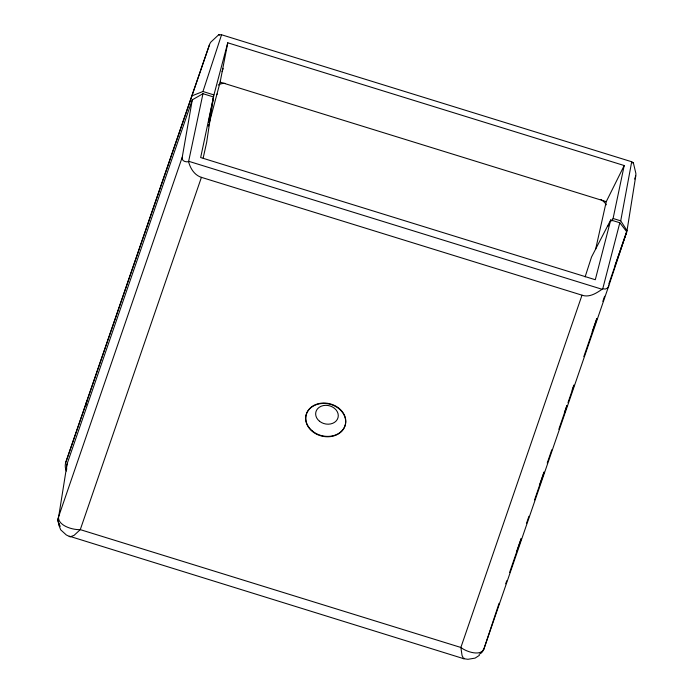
<?xml version="1.0" encoding="UTF-8"?>
<svg xmlns="http://www.w3.org/2000/svg" width="694" height="694" viewBox="0 0 694 694"><rect width="100%" height="100%" fill="white"/><g stroke="black" fill="none" stroke-linecap="round" stroke-linejoin="round"><path stroke-width="1.04" d="M182.227 157.286C181.273 160.965 185.732 162.379 188.577 161.641L202.978 93.699L213.518 96.96L206.656 142.339L203.168 158.067M634.706 179.078L635.825 175.469A15.589 5.127 67 0 0 635.834 173.222L633.37 162.899L631.705 161.754L221.56 34.769L218.766 34.7L210.889 42.056A15.528 5.847 -31.1 0 0 209.753 43.991L65.843 462.187A16.786 13.663 13.7 0 0 66.416 471.035M59.328 524.864A15.129 12.752 9.1 0 1 58.721 516.405L67.101 463.878L192.29 99.849L202.978 93.699M615.058 265.394L627.02 230.608L635.756 176.016M192.29 99.849L182.236 157.217L58.721 516.405M627.02 230.608L620.722 220.857L631.705 161.754M209.345 122.682L220.145 82.118L227.762 42.794L624.21 165.536L613.088 218.489L611.778 221.091M208.478 122.439L213.934 94.913L227.762 42.794M213.518 96.96L200.653 157.547L595.287 279.734L610.737 219.946L619.82 222.757L626.76 231.787L608.803 285.772L484.16 648.239A15.129 12.813 18.4 0 1 480.942 653.011M595.643 249.189L606.252 201.659L624.21 165.536M608.803 285.772A18.287 7.955 64.9 0 1 607.371 288.097L605.402 289.042L602.739 288.825L619.82 222.757M208.452 126.065L208.903 124.373M58.504 517.238C58.131 525.349 71.933 530.008 80.278 529.635L460.868 647.467C466.923 652.23 480.977 656.342 483.883 648.942M585.111 276.88L591.531 257.014L610.737 219.946M191.796 95.911L202.96 91.513L221.56 34.769M484.16 648.239L499.081 603.268M209.527 44.537L65.843 462.187M222.089 71.621L223.147 68.559M602.739 288.825C596.97 292.755 589.648 297.926 582.006 295.184L201.416 177.352L80.278 529.635L74.102 535.334L70.172 536.852L66.294 534.944L60.69 529.817L58.886 525.158M582.006 295.184L460.868 647.467L462.048 655.448L463.644 658.684L467.947 659.3L475.078 658.12L479.389 655.344M516.544 551.895L521.116 538.596M539.412 485.384L543.983 472.085M564.396 412.739L566.859 405.574M572.134 390.228L573.895 385.109M592.19 331.906L596.762 318.598M505.7 583.827L506.759 580.757M509.57 572.567L521.185 538.796M526.468 523.45L528.932 516.284M534.562 499.914L544.061 472.276M547.228 463.072L551.799 449.764M558.844 429.3L566.937 405.756M567.987 402.694L573.973 385.291M583.827 356.638L596.849 318.772M602.834 301.378L604.587 296.26M608.812 283.976L626.76 231.787M608.039 226.183L608.968 224.336M464.538 658.294L463.835 658.727L69.227 536.167M632.46 162.873L633.37 162.899M220.145 82.118L606.252 201.659M202.96 91.513L213.934 94.913M613.088 218.489L620.722 220.857M188.881 161.346L601.741 289.172M201.416 177.352C194.485 175.2 190.26 168.356 188.577 161.641M218.766 34.7L219.434 35.142M216.84 94.237A15.129 8.762 19 0 1 217.326 94.063M218.22 85.041A15.129 8.762 19 0 1 225.012 83.323M600.935 199.516A15.129 8.762 19 0 1 606.322 204.825M86.481 401.913A22.113 12.692 3.1 0 1 87.73 399.727M86.073 405.096A16.812 13.091 19.7 0 1 86.629 401.939A16.812 13.082 19 0 0 86.056 404.906M66.763 469.257A15.112 12.301 13.7 0 1 67.11 463.878M484.004 648.647A15.173 12.839 19.2 0 1 479.112 654.399M58.591 516.935A15.173 12.761 7.3 0 0 60.066 526.356A15.138 12.735 7.3 0 1 58.504 517.238M319.492 421.232A11.434 9.308 13.7 0 0 338.065 417.493A11.434 9.308 13.7 0 0 323.343 405.574A11.434 9.308 13.7 0 0 319.492 421.232M312.543 431.139A20.204 16.448 13.7 0 0 345.386 424.537A20.204 16.448 13.7 0 0 319.353 403.474A20.204 16.448 13.7 0 0 312.543 431.139M312.447 431.521A20.204 16.448 13.7 0 0 345.291 424.91A20.204 16.448 13.7 0 0 319.266 403.856A20.204 16.448 13.7 0 0 312.447 431.521"/></g></svg>
